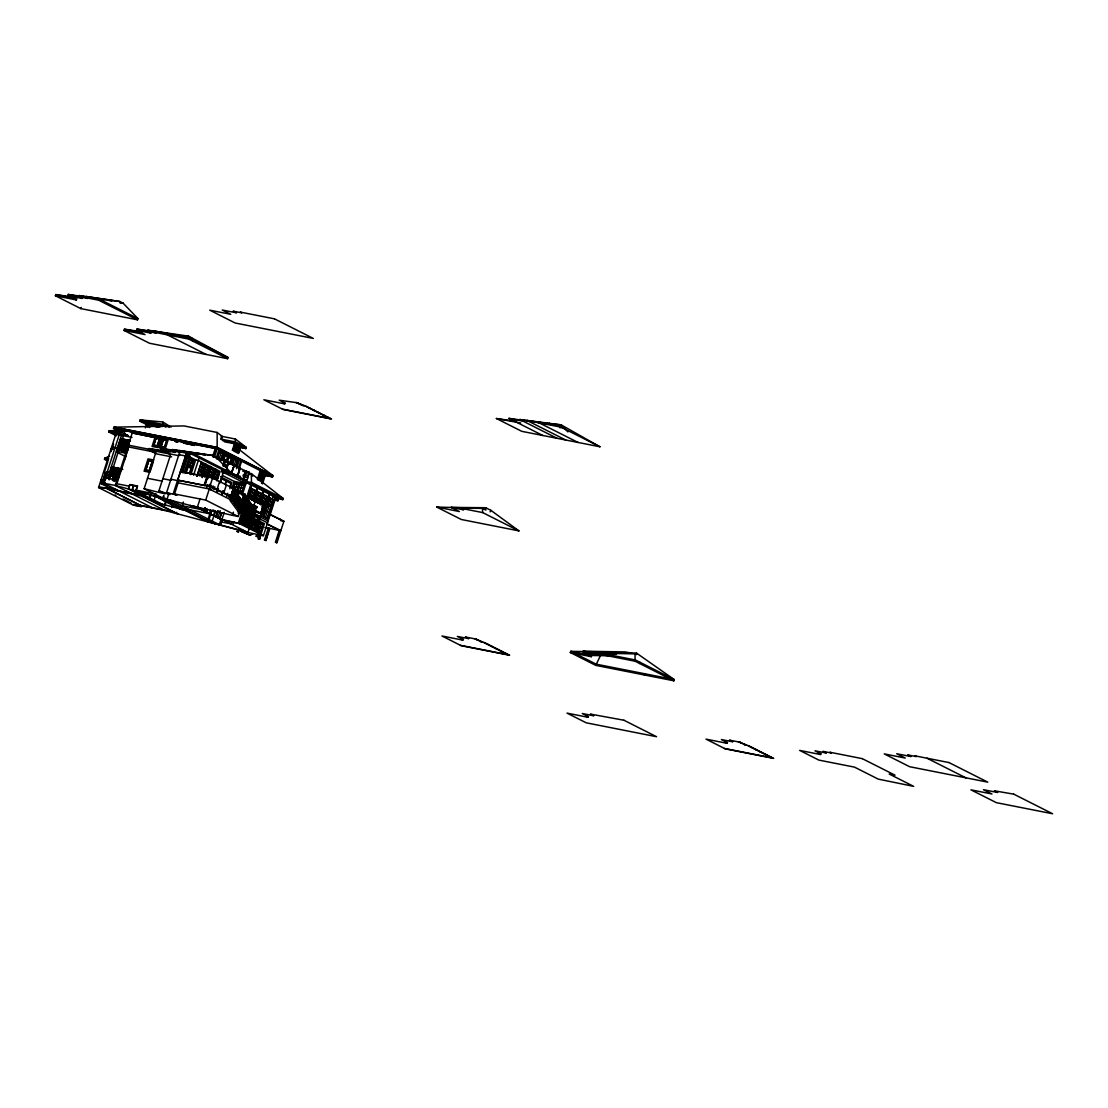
<?xml version="1.0" encoding="UTF-8"?>
<svg xmlns="http://www.w3.org/2000/svg" width="1108" height="1108" viewBox="0 0 1108 1108"><rect width="100%" height="100%" fill="white"/><g stroke="black" fill="none" stroke-linecap="round" stroke-linejoin="round"><path stroke-width="1.5" d="M221.572 439.211L221.572 436.303M81.77 296.39L68.294 294.437L67.893 295.642L82.186 298.454L78.82 296.764L79.208 295.559L119.886 301.528L123.113 303.163L137.932 318.605L137.544 319.81L80.815 308.606L55.4 295.781L55.788 294.576L72.657 297.055M55.4 295.781L76.41 299.936L76.812 298.731M80.815 308.606L81.216 307.401M78.82 296.764L87.504 298.481L85.953 297.692L86.355 296.487L119.886 301.528M137.544 319.81L98.695 300.213L99.083 299.008L137.932 318.605M151.214 331.888L150.827 333.093L147.475 331.403L147.863 330.198L188.54 336.167L227.999 357.469L227.611 358.687L149.469 343.245L124.054 330.419L124.442 329.214L139.608 331.444M124.054 330.419L145.065 334.574L136.547 330.281L136.935 329.076L155.508 331.791M120.91 432.092L113.542 428.381L113.944 427.148L184.039 425.929L217.154 432.466L222.583 436.691M107.504 460.776L104.484 459.252L104.872 458.019L109.567 456.316M135.827 503.932L141.381 506.73L133.417 505.151L98.584 487.575L115.8 434.211L132.032 437.411M104.387 472.382L107.878 461.565M111.063 451.662L113.57 443.906M115.62 489.224L109.775 488.074L101.257 483.781L101.756 482.243L103.723 482.686L106.894 472.534M102.31 482.409L105.26 473.31M153.167 508.17L103.612 483.171L120.564 430.624L124.65 431.995L118.819 450.056L117.005 449.142L126.423 450.998M105.232 479.75L107.711 472.16L104.706 473.061L107.642 471.676M105.357 479.764L107.559 472.23M109.443 479.085L107.642 478.171L122.836 431.081M154.995 331.126L156.547 331.915L156.159 333.12L154.608 332.331L154.995 331.126L189.163 337.871L227.999 357.469L224.675 356.818M108.93 475.11L118.293 477.119M112.213 467.548C107.739 465.526 138.445 472.728 111.742 467.451M121.243 439.184L120.73 438.56L130.218 440.929M109.193 475.415L111.576 466.897M120.73 438.56L118.03 446.926L127.794 448.782L118.03 446.926L118.75 446.953M108.999 477.049L112.019 467.451M118.625 446.94L121.354 439.211M109.055 477.603L110.592 472.908M108.958 478.919L111.686 469.834M119.068 447.369L121.077 441.123M108.944 479.542L112.794 467.604L109.027 479.584M106.326 488.268L141.159 505.844M98.584 487.575L106.673 488.185L138.043 495.276M109.415 479.653L118.154 452.106L116.354 451.191L126.478 453.407M119.276 449.28L122.905 439.516M113.57 467.756L110.925 475.526L113.75 467.853M122.711 439.419L120.066 447.189M119.886 449.585L122.309 441.746L123.251 442.147M114.207 467.881L111.7 475.678L114.526 468.005M120.01 449.613L123.667 439.668M123.473 439.571L120.841 447.341M112.559 475.886L115.107 468.061L112.462 475.831M121.714 447.549L124.248 439.724L121.104 450.208M124.899 439.848L122.6 447.715M121.728 450.513L125.024 439.876M109.775 488.074L110.26 486.537M121.838 450.541L124.359 442.743M113.487 477.465L112.462 480.567L112.974 477.229L119.082 474.598M116.645 468.365L114.11 476.191L116.839 468.462M113.127 480.304L114.401 477.119M113.224 480.36L114.304 477.077M114.872 476.343L117.42 468.518L114.775 476.288M126.561 440.181L122.946 451.136L126.34 440.098M114.041 479.626L115.218 476.745M113.722 481.024L115.121 476.689M118.071 468.642L116.021 476.357M127.337 440.319L123.556 451.441L127.212 440.305M114.332 480.872L118.196 468.67M114.429 480.914L115.938 476.301M124.179 451.759L126.714 443.934M115.163 480.789L118.958 468.822M124.304 451.773L128.099 440.472M115.301 480.761L119.055 468.864M124.788 452.064L127.545 444.308M116.118 479.944L119.609 468.947M124.913 452.092L128.75 440.61L125.813 450.762L127.946 444.543M116.257 479.916L119.733 468.975M116.866 479.764L120.384 469.099M132.254 432.937L166.906 440.001L132.254 432.937L115.301 485.47L164.857 510.469L247.943 532.505L263.413 535.649L275.781 497.312L272.582 496.689M126.52 451.122L129.428 440.707L127.24 448.643M117.6 479.626L119.193 474.764M117.739 479.612L119.29 474.82M129.04 445.139L127.531 449.82L129.165 445.167M120.786 471.011L122.337 466.219M124.318 460.512L125.827 455.873M116.894 483.753L128.75 446.995M167.737 333.647L167.35 334.851L206.185 354.449M146.935 424.738L139.788 421.137L140.176 419.904L162.751 421.968L171.061 427.079M118.321 490.595L98.847 486.744M145.37 427.84L146.782 423.464L162.364 426.538M126.118 491.066L132.309 493.752M146.81 426.58L147.752 423.658M147.987 427.217L148.652 425.167L151.893 425.804M128.583 488.988L129.913 484.875L133.431 485.567L132.032 489.902L158.098 503.06M149.608 427.536L150.273 425.486M155.729 453.477L148.43 449.793L148.818 448.588L165.688 451.053M135.965 490.955L137.558 486.052L129.761 484.515L128.334 488.933L177.903 513.904M154.982 437.411L152.059 446.441L157.904 447.59L160.812 438.56M133.68 504.334L133.417 505.151L141.478 505.871L106.631 488.296M155.909 438.228L153.652 445.236L157.239 445.942M145.91 469.792L148.818 460.762M156.006 438.491L153.887 445.056L157.142 445.693M227.611 358.687L188.776 339.09L189.163 337.871L187.432 335.89L188.54 336.167M166.02 427.176L163.153 425.735L162.751 421.968M157.184 445.804L159.372 439.031L155.965 438.366M212.722 523.17L163.098 498.143L163.915 495.636L162.447 497.977L144.123 488.725L156.242 451.191M150.411 470.789L153.403 461.565M193.415 341.43L193.803 340.225M162.28 438.851L159.372 447.881L165.203 449.031L168.125 440.001M144.123 496.315L145.19 493.032M163.319 439.918L161.2 446.496L164.441 447.133L166.671 440.472L163.264 439.807L161.076 446.579L164.483 447.244M169.843 452.729L169.455 453.934L160.937 449.64L161.325 448.435L174.801 450.402M149.968 497.464L151.034 494.182M148.167 499.32L149.442 499.653L150.827 495.345M144.123 488.725L165.12 493.919L158.929 490.802L170.784 454.072L178.956 455.679M160.937 449.64L175.216 452.466L171.851 450.776L172.252 449.571L212.916 455.54L216.143 457.161L230.963 472.617L230.575 473.822L223.899 472.507M171.851 450.776L180.535 452.479L178.997 451.704L179.385 450.499L212.916 455.54M158.929 490.802L169.884 494.542L166.532 492.838L179.676 452.175M154.4 502.076L185.895 510.428L181.019 509.472L163.984 500.871L164.94 497.949M164.289 505.483L165.688 501.176L155.328 495.955L153.804 501.758M164.87 505.774L166.269 501.467L172.613 504.666L171.685 507.533M167.031 499.223L169.012 493.088M186.393 453.034L173.263 493.697L174.815 494.473M178.416 480.512L177.654 480.124L186.961 453.144M182.377 471.052L187.155 456.274L189.343 456.704L195.659 459.889L190.895 474.667M182.418 472.797L188.512 453.92M184.039 473.13L190.133 454.238M173.485 507.145L174.496 504.015M185.728 472.063L190.507 457.285M230.575 473.822L191.726 454.225L192.127 453.02L203.567 454.045M186.102 473.241L188.166 466.856L191.005 468.282L189.454 473.074M190.244 465.512L191.975 460.18M176.698 512.298L176.297 513.503L142.489 496.453M192.058 466.426L193.775 461.094L190.161 459.266M189.856 474.155L194.163 460.803L190.036 458.726M182.031 506.328L183.416 502.062M193.568 475.207L199.135 457.964M184.925 510.234L207.39 521.508L246.904 531.979M196.795 476.371L201.434 461.994M197.127 476.274L198.817 470.803L202.307 472.562L201.337 475.567M199.232 475.789L200.534 471.786M201.06 470.152L202.778 464.806M202.764 471.122L204.551 465.582L201.074 463.823L199.288 469.376L202.764 471.122L199.385 469.293M201.587 475.498L205.312 463.947M202.099 477.59L206.337 464.46L205.368 464.266M202.459 477.423L203.72 473.282L207.21 475.041M204.564 476.925L205.437 474.266M205.963 472.617L207.681 467.285M212.791 456.177L215.035 449.239L216.005 449.433L213.761 456.371M210.215 466.413L204.094 485.346L204.869 485.733L207.653 477.105L206.877 476.717M200.16 498.545L197.266 507.478L220.603 519.264L238.358 523.101L263.413 535.649L257.568 534.499M207.265 476.911L204.703 484.819L210.049 485.872L230.838 496.356M238.912 449.322L272.9 475.651L217.154 447.521L113.944 427.148L217.196 447.397L216.766 448.754L113.542 428.381L120.924 432.009M207.515 478.49L211.24 466.939M214.62 456.524L216.711 450.014M221.877 519.597L198.304 507.99C199.218 506.245 195.354 507.326 198.304 507.99L221.905 519.514L220.603 519.264M207.653 478.767L208.623 475.748L212.113 477.506M206.891 487.409L207.75 484.736M210.866 475.097L212.584 469.764M216.115 458.407L219.052 449.294M200.562 509.084L200.797 508.337L204.163 510.026L203.927 510.733L204.938 507.852M216.905 458.726L219.384 451.039L223.262 452.992L220.783 460.679M217.126 458.754L219.481 451.441L222.971 453.2L220.603 460.512M208.996 486.924L209.855 484.251M212.016 478.476L215.118 468.892M202.252 509.915L202.487 509.181M210.049 485.872L212.597 477.964L180.992 471.62M251.931 518.572L252.776 518.793L239.536 512.312L242.984 502.298L238.248 516.494L205.728 500.096L210.104 486.523L177.64 480.124L203.124 485.152M219.342 458.172L221.198 452.424M209.938 488.67L210.991 485.387M213.055 478.988L216.157 469.404L215.174 469.224M210.132 488.766L211.102 485.747M204.191 510.857L205.174 507.824M212.224 488.545L213.082 485.886M215.769 477.562L217.487 472.23M205.977 511.73L206.961 508.683M222.694 460.332L224.813 453.768L232.555 457.673L230.436 464.238M222.86 460.499L224.896 454.169L232.264 457.881L230.215 464.21M206.628 512.048L207.39 509.694M213.899 489.39L214.758 486.731M216.933 480.941L220.021 471.357L198.346 460.429L194.689 459.709M223.442 461.011L225.215 455.526L227.611 456.731L225.907 461.981M223.124 464.889L224.869 460.457M221.766 470.111L221.614 471.468M223.068 466.08L225.007 460.055L216.559 458.393M222.528 470.498L222.14 471.731L245.879 483.711L246.281 482.479M225.783 460.443L223.996 465.983L226.835 467.424M216.822 490.124L219.606 481.509M209.44 513.419L210.562 509.929M207.888 519.957L209.883 513.793M217.029 491.717L218.082 488.42M219.799 483.213L223.913 470.457M227.057 460.776L228.58 456.025L227.486 457.092M210.091 513.738L211.06 510.733M217.348 491.869L218.414 488.586M220.534 482.022L221.586 478.739M227.736 460.983L228.899 457.382L231.281 458.587L229.508 464.058M208.844 520.206L211.863 510.58L214.661 511.993L213.553 515.428M226.434 467.424L226.974 465.776M227.833 463.116L228.414 462.355L226.641 467.853M226.683 466.994L228.262 462.327L245.81 471.177L243.289 478.975L237.583 476.094M232.32 450.347L234.453 443.726L242.971 448.02M226.461 469.487L228.871 462.008L225.007 460.055M235.048 443.131L235.367 439.017L221.378 436.261L221.448 439.197L222.957 440.749L235.048 443.131L245.893 448.601L246.281 447.41L235.367 439.017M234.938 445.748L234.037 448.518L236.073 449.543L236.96 446.773L234.938 445.748L236.863 446.843M235.118 448.934L235.949 446.372M212.196 521.051L214.259 514.652M214.19 515.746L215.631 511.287L212.902 509.915M221.863 494.154L222.93 490.872M225.049 484.307L226.101 481.011M222.196 494.32L223.248 491.038M225.367 484.459L226.434 481.177M232.112 464.612L234.093 458.449L237.971 460.402L235.99 466.565M232.334 464.848L234.19 458.864L237.68 460.623L235.796 466.468L232.306 464.709M237.334 450.056L238.151 447.494M215.991 516.619L217.902 510.691M216.24 516.757L218.013 511.037M223.844 492.825L226.392 484.93M231.06 473.836L234.3 465.318L231.018 473.822M239.743 468.199L237.417 476.911L240.159 468.269L237.347 475.983L231.683 473.116L235.907 459.848M217.93 517.574L220.187 510.594M240.644 446.856L238.511 453.463L233.566 450.97M235.727 466.44L237.583 460.693L234.231 459.003M219.675 518.433L221.503 512.782M226.711 496.592L227.763 493.309M229.882 486.744L230.949 483.462L221.268 478.573M219.869 518.53L221.78 512.63M229.868 488.78L231.891 482.506L220.395 476.703M236.503 468.684L238.954 461.094M219.315 524.666L221.143 519.015M224.232 512.298L220.312 524.527L216.863 523.89M228.982 497.589L229.979 494.487M231.974 488.309L234.19 481.412L222.542 475.54M238.358 468.504L240.99 460.36M222.389 518.863L220.45 524.887L212.736 523.101M234.938 482.312L232.555 489.708L242.292 491.62L244.286 485.47L234.536 483.545M238.843 469.82L241.766 460.748M230.658 497.464L234.688 483.905L239.065 484.764L237.278 490.304L232.902 489.445M230.575 497.076L234.73 484.016M230.783 497.395L233.608 488.503L231.129 497.935L242.694 503.78M247.887 512.602L248.4 511.01L246.433 510.622L246.946 509.029L244.965 508.641L245.491 507.049L243.511 506.661L244.023 505.082L230.575 498.891L230.062 500.484L238.802 512.353L240.768 512.741L243.954 502.589L240.45 512.658L241.406 513.156M242.375 503.711L230.81 497.88L231.378 497.16M231.198 496.536L232.763 491.717M231.655 496.356L233.76 489.916M231.877 496.772L234.107 490.387L232.001 496.827M232.237 497.27L234.467 490.886L232.361 497.34M235.325 491.966C228.844 512.021 238.899 477.326 232.888 497.88M232.722 497.838L234.827 491.398M235.284 489.805L237.001 484.473M234.896 502.326L232.029 500.871L232.542 499.279M233.096 498.351L235.187 491.897M233.456 498.849L235.561 492.409L233.622 498.891M233.816 499.362L236.018 492.354M236.046 492.977L233.691 499.293M234.051 499.805L236.115 493.392M238.954 484.861L237.237 490.193L233.012 489.362M234.176 499.86L236.281 493.42M239.231 505.747L233.483 502.852L233.996 501.259L232.029 500.871M237.154 491.481L234.702 500.401M237.431 490.664L239.411 484.501M234.536 500.373L236.613 493.96M234.771 500.816C241.53 480.276 230.132 517.63 238.372 492.658L263.566 505.303L260.948 513.184L263.427 505.248M244.079 471.717L244.48 470.484L249.522 472.424L247.112 479.916M234.91 500.871L237.638 492.672L244.882 494.085L242.874 500.373M243.538 474.446L243.012 476.08L243.995 476.274M235.27 501.384L237.375 494.93M235.63 501.882L238.594 492.7M239.245 507.007L234.938 504.832L235.464 503.24L233.483 502.852M235.796 501.924L238.802 492.741L235.866 502.326M235.99 502.395L238.982 492.825M239.993 490.733L241.71 485.401M245.159 479.542L247.153 479.93L243.178 480.927L242.791 482.146L251.544 483.877L282.775 499.625L283.177 498.406L251.281 473.573L247.97 474.418M246.419 470.858L243.511 479.889L241.89 479.57M236.226 502.838L238.289 496.426M195.797 506.661L189.953 505.511L232.403 515.345L233.428 512.173M236.35 502.894L238.455 496.453M246.281 472.23L243.774 480.027L228.816 472.479M238.816 496.952L236.71 503.406L238.663 496.924M246.668 473.019L247.056 471.786M237.237 503.946L239.176 497.464L237.112 503.877M239.273 508.253L236.406 506.813L236.918 505.22L234.938 504.832M239.674 498.032L237.306 504.348L239.023 497.423M239.55 497.963L237.306 504.348M237.804 504.916L239.91 498.475L237.971 504.957M240.27 498.974L238.165 505.428L240.394 499.043M240.464 499.445L238.691 505.968M238.525 505.927L240.63 499.486M242.14 495.29L245.657 484.431L233.968 482.119M238.76 506.37L240.838 499.957M234.023 521.674L233.179 524.306L221.378 521.993M238.899 506.439L240.99 499.985M239.12 506.868L241.198 500.456L245.976 502.076L243.58 500.968M239.259 506.938L241.572 499.694L246.239 501.245L243.635 500.733M241.849 501.065L239.494 507.381L241.198 500.456M251.281 518.447L238.234 512.062L241.89 500.705M242.25 499.583L244.106 493.836L244.882 494.085M242.195 500.317L244.591 493.933L242.403 500.331M239.979 507.949L242.043 501.536M242.984 502.298C238.954 508.6 235.408 524.984 242.209 501.564M242.749 500.304L244.3 495.498L243.04 500.401M244.189 495.151L244.439 494.39M243.22 500.844L244.799 495.996M243.386 500.885L244.646 495.969M243.372 501.564L245.159 496.509L240.173 512.45M243.94 501.855L245.367 496.98M240.699 512.699L241.212 511.107L252.527 516.896M244.106 501.882L245.533 497.007M244.688 500.691L245.727 497.492M240.962 512.921L243.718 502.533M244.826 500.761L245.893 497.52M241.212 512.962L243.954 502.589M245.062 501.204L246.378 498.088L238.358 523.101L239.342 523.599L242.735 513.198L240.284 520.137L251.197 522.284M244.148 504.472L246.253 498.018M246.682 497.298L250.74 484.722M244.508 504.971L247.015 496.966M246.738 498.6L244.383 504.916L251.35 508.337M244.882 505.483L246.973 499.029L245.034 505.511M247.458 497.686L251.516 485.11M242.707 513.184L239.342 523.599L222.874 520.095L219.619 518.364M247.583 497.741L251.641 485.166M240.478 520.234L240.644 519.001L251.751 521.259M251.322 517.561L241.932 515.719L242.292 514.583L246.973 515.511M247.472 499.611L245.394 506.024L247.306 499.57M245.602 506.494L247.541 500.013M239.466 528.89L238.511 531.882L237.735 531.494L238.691 528.502M245.768 506.522L247.707 500.04M248.289 498.337L249.286 495.262L253.22 497.243L252.222 500.317M245.838 506.938L247.901 500.525M248.483 498.669L249.383 495.664L252.915 497.45L251.973 500.373L252.818 497.52M245.962 506.993L248.067 500.553M244.3 513.503L241.115 523.35L261.253 533.516L264.424 523.655L252.929 517.851M246.198 507.436C252.943 487.229 242.167 521.84 248.926 501.633M246.322 507.506L248.427 501.051M246.682 508.004L248.788 501.564M244.674 515.123L242.292 522.519L246.17 524.472L248.552 517.076L245.962 515.774M247.056 508.517L249.148 502.062M247.209 508.544L249.286 502.132M250.186 499.528L251.114 496.661M251.558 495.207L253.275 489.875M247.416 509.015L249.522 502.575L247.569 509.057M247.776 509.528L249.716 503.046M257.361 479.376L259.84 471.676M247.943 509.555L249.882 503.074M250.076 503.544L248.303 510.068L250.242 503.586M253.136 533.682L250.228 535.247L241.239 531.438L241.669 530.123L243.289 530.455L242.86 531.757M244.356 523.073L246.475 516.508M248.663 510.566C254.535 490.165 244.882 524.693 250.934 504.625M258.039 480.083L260.685 471.869L263.773 473.435L261.128 481.634M248.497 510.539L250.436 504.057M248.857 511.037L251.101 504.652M249.231 511.55L251.322 505.096L249.383 511.577M252.998 500.484L257.056 487.894M246.973 520.248L246.807 521.48M247.707 517.99L247.541 519.223M248.067 516.868L248.427 515.732M249.591 512.048L251.696 505.608M259.715 480.443L262.097 473.061M248.15 517.353L246.031 523.932L245.685 523.156M249.757 512.09L251.821 505.664M253.524 500.747L257.582 488.157M251.89 506.079L249.951 512.561L252.015 506.148M250.186 512.99L252.25 506.578M253.095 506.467L252.624 505.276L257.291 506.827L257.014 507.644L254.951 506.605M250.311 513.059L252.416 506.619M254.231 501.328L255.228 498.254L259.147 500.234L258.15 503.309M254.424 501.661L255.311 498.655L258.856 500.442L257.832 503.392M261.003 481.094L263.385 473.712L260.809 472.41M249.979 515.996L250.339 514.347M250.671 513.572L252.776 507.118M249.577 517.602L247.195 524.984L251.073 526.937L253.455 519.555M251.35 511.993C259.563 488.753 244.176 536.134 253.123 507.672M249.674 518.004L247.486 524.776L250.976 526.535L253.164 519.763M253.746 505.871L255.283 501.121M261.502 483.268L264.493 474.016M251.114 516.217L253.843 507.769L251.308 516.314M262.236 481.952L264.743 474.169M250.907 517.948L251.184 517.104M257.485 498.198L259.217 492.866M251.225 518.018L255.228 505.788M256.128 502.52L257.056 499.653M254.009 514.832L255.034 515.345L251.599 526.023L249.258 525.247L255.006 508.156L252.125 518.669M262.499 483.905L265.878 473.435M249.258 525.552L250.325 522.27L248.649 521.425M255.006 508.156L251.738 518.281L249.286 517.63L249.549 516.785L251.502 517.159M252.015 518.489L254.771 508.115M249.355 528.114L247.943 532.505L223.941 520.386M252.846 517.865L250.297 525.774L251.571 526.009L250.574 525.178M259.203 499.182L260.989 493.642L257.499 491.883L255.713 497.423L259.203 499.182L260.892 493.711M258.94 503.475L262.998 490.886M259.715 503.863L263.773 491.273M260.422 504.459L261.419 501.384L265.338 503.364L261.377 515.677L268.15 519.098M260.615 504.791L261.516 501.786L265.047 503.572L257.402 527.173L256.1 526.909M254.161 528.031L256.28 521.466M255.075 526.397L257.388 527.159L255.075 526.397L258.427 515.982L259.812 515.968M261.862 507.09L263.247 502.783M263.676 501.328L265.408 495.996M255.851 528.876L259.729 516.231L253.787 513.239M264.106 475.221L272.513 476.883L272.942 475.526L217.196 447.397M256.751 526.3L255.879 529.015L252.389 527.256L254.577 520.483L258.067 522.242M258.358 522.02L255.976 529.416L252.098 527.463L254.48 520.067L257.07 521.369M261.239 515.137L264.951 503.641M262.084 516.037L269.202 494.002M258.801 533.696L257.832 536.688L256.087 536.106L257.125 535.69M262.61 516.3L269.715 494.265M258.026 533.308L256.862 536.494L257.832 536.688L256.087 536.106M263.385 516.688L267.347 504.375L271.28 506.356L267.305 518.669M259.064 530.497L261.183 523.932M267.443 504.777L263.676 516.48L267.208 518.267L270.989 506.564L267.443 504.777L263.773 516.411L267.18 518.129M267.942 503.475L269.659 498.143M261.003 534.762L259.563 539.25L258.593 539.056L259.397 534.444M258.593 539.056L259.978 534.735M265.477 517.27L269.189 505.774M269.618 504.32L271.335 498.988M259.563 539.25L260.422 534.471M282.582 520.788L269.549 514.223L274.756 498.074L275.49 498.212M267.624 520.732L275.13 496.993M269.812 528.544L265.948 540.51L264.493 540.039L268.358 528.087L280.823 530.718L266.488 523.71L280.102 530.58L276.238 542.56L275.463 542.158L279.327 530.178L280.047 530.33L276.183 542.311L276.958 542.698L283.897 521.231L269.549 514.223M265.075 540.344L269.23 528.253L265.948 540.51M274.521 500.137L277.873 500.788L278.274 499.57L275.698 498.281M560.122 427.965L561.133 424.849L526.937 420.431L565.786 440.028M616.339 654.274L602.821 654.025L594.137 652.307L597.503 653.997L597.115 655.216L593.75 653.512L594.137 652.307L636.491 653.069L674.273 679.592L673.886 680.797L595.744 665.368L570.329 652.529L570.717 651.324L602.323 651.906M611.699 655.839L591.727 655.479L591.34 656.684L582.822 652.39L583.224 651.185L625.411 651.947L631.754 653.194M595.744 665.368L600.771 654.966M588.5 654.842L570.717 651.324L596.146 664.163L674.273 679.592L635.438 659.994L601.27 653.249L602.821 654.025L602.433 655.23L600.882 654.454L601.27 653.249L635.05 653.859L636.588 654.634L636.491 653.069M673.886 680.797L635.05 661.199L635.05 653.859M639.69 663.54L640.078 662.335M644.191 674.924L644.579 673.719M260.809 513.101L263.538 505.29M120.44 440.846L119.844 440.485L120.8 440.915M490.124 511.868L490.886 510.331L485.719 507.727L451.136 507.395L459.404 511.55L436.677 507.062L461.33 519.5L518.946 530.884L490.886 510.331M191.739 337.843L188.568 337.206M104.706 473.061L107.892 471.814M104.775 473.448L107.919 472.216M112.974 477.229L118.833 474.459M113.03 477.617L119.068 475.013M261.017 528.364L261.391 527.173M257.388 529.652L258.275 529.361M119.498 430.541L109.18 430.721L108.792 431.954L116.382 435.79M436.677 507.062L470.651 508.018M451.136 507.395L463.643 509.86L460.277 508.17L482.479 508.378L485.83 510.082L485.719 507.727M520.732 423.021L496.384 418.519L521.799 431.344L599.94 446.773L561.133 424.849L539.194 422.854L578.03 442.452M557.102 438.311L519.804 419.503L561.313 425.458M531.757 421.636L519.804 419.503M535.025 422.051L539.928 422.688M543.197 423.104L548.1 423.741M553.003 424.378L561.174 425.43M542.823 435.499L508.877 418.367L523.932 420.417M527.283 420.874L532.297 421.552M537.325 422.231L540.662 422.688M496.384 418.519L516.009 421.331M85.15 296.889L88.515 297.373M91.895 297.872L96.95 298.606M100.316 299.091L105.371 299.825M119.733 302.664L123.113 303.163L119.913 302.526M178.18 450.887L189.98 452.604M193.346 453.103L198.415 453.837M212.764 456.676L216.143 457.161L212.958 456.538M92.74 297.983L97.573 298.689M100.8 299.174L104.027 299.645M107.241 300.116L112.088 300.822L108.75 300.323M158.25 332.165L163.956 333.037M166.782 333.411L171.906 334.173M174.081 334.519L178.734 335.17M182.155 335.669L188.969 336.666M185.77 451.995L190.604 452.701M193.831 453.172L197.058 453.643M205.118 454.834L201.891 454.363L204.966 454.959M272.817 496.716L275.781 497.298L272.388 496.619M79.208 295.559L87.892 297.276L86.355 296.487M85.953 297.692L98.695 300.213M68.294 294.437L80.981 296.944M55.788 294.576L75.192 298.412M147.863 330.198L156.547 331.915M154.608 332.331L188.776 339.09M136.935 329.076L149.635 331.583M147.475 331.403L156.159 333.12M136.547 330.281L150.827 333.093M124.442 329.214L142.226 332.732M526.937 420.431L561.105 427.176L599.94 446.773M508.877 418.367L523.156 421.192M296.141 402.509L304.091 406.013M297.761 402.827L279.202 400.182L285.407 403.312L282.568 402.758L284.881 403.921L263.87 399.766L283.094 409.475L331.541 419.046L306.764 406.539L296.792 402.633M297.955 403.215L302.803 405.445L302.082 405.293M308.883 407.91L309.866 408.104M312.761 409.863L313.73 410.057M313.786 410.389L314.769 410.583M317.664 412.342L318.633 412.536M318.688 412.855L319.672 413.049M322.567 414.808L323.536 415.001M323.591 415.334L324.575 415.528M327.469 417.287L328.439 417.481M282.318 409.087L330.766 418.644M140.176 419.904L163.555 424.502L169.275 427.397M139.788 421.137L163.153 425.735M148.458 424.683L160.148 426.982M148.611 425.043L152.018 425.707M155.909 426.483L152.502 425.804L155.799 426.566M156.394 426.58L158.666 427.023M220.824 439.073L235.436 441.94L246.281 447.41M156.45 426.691L158.07 427.009M224.439 441.76L237.375 444.308M239.91 447.424L245.893 448.601M113.57 428.297L216.808 448.629L272.513 476.883M120.564 432.896L109.207 430.652L120.537 432.965M123.417 434.765L128.279 435.721L123.874 433.491L128.265 435.804L123.39 434.835M121.021 438.699L130.425 440.555M120.592 438.962L130.301 440.97M172.252 449.571L192.127 453.02L231.683 473.116M217.334 458.781L223.83 460.069M119.955 440.125L119.747 440.776M178.997 451.704L191.726 454.225M161.325 448.435L174.011 450.942M187.944 453.809L189.163 454.045M121.423 441.219L129.29 445.194M121.575 441.413L122.545 441.787M460.277 508.17L482.673 512.589L518.946 530.884M123.403 442.341L121.007 450.167M228.151 463.172L225.381 461.676M187.723 456.385L189.343 456.704M148.818 448.588L168.222 452.41M185.493 455.942L178.873 454.64L179.648 455.028M128.306 445.153L150.051 449.446M148.43 449.793L169.455 453.934M127.78 446.801L153.846 451.939M245.644 471.149L249.12 473.656M264.147 475.11L272.554 476.759M155.452 453.657L171.615 456.856M242.707 471.08L249.522 472.424M244.411 471.773L245.38 471.966M111.7 446.898L116.575 447.854M119.816 448.505L127.932 450.097M118.778 448.989L121.935 439.267L119.304 447.036M111.174 448.546L114.429 449.183M119.29 450.139L125.786 451.413M222.154 472.77L225.492 473.435M240.408 476.371L231.655 473.448M153.887 460.014L148.056 458.864L144.082 471.177L149.926 472.327M243.178 480.927L251.945 482.645L283.177 498.406M234.19 481.412L245.879 483.711M180.424 471.509L205.894 476.523M104.872 458.019L108.778 458.781M104.484 459.252L108.376 460.014L107.601 459.612M233.871 486.689L238.095 487.52M238.746 487.645L242.957 488.476M233.968 488.683L233.165 488.42L233.885 488.947M274.909 498.088L282.775 499.639L251.544 483.877L247.638 483.157L276.391 497.631L280.282 498.392M237.888 490.318L242.098 491.149M233.913 490.844L242.029 492.451M111.866 467.05L121.284 468.892M111.451 467.313L121.077 469.266M178.208 480.235L178.942 480.373L174.552 493.946L177.003 495.193L173.263 493.697L205.728 500.096M170.923 479.265L177.543 480.567M162.834 478.698L171.006 480.318M178.139 482.853L209.315 488.988L230.339 499.611M111.479 469.764L112.517 470.221L110.828 469.473M147.489 478.282L162.045 481.163M230.339 497.312L231.309 497.381M252.361 506.093L255.214 506.73M256.765 507.519L254.494 507.062L254.688 506.314L257.291 506.827L252.943 506.287L249.826 515.954L251.765 516.342M107.642 478.171L117.06 480.027M252.998 507.506L254.037 507.866M101.105 479.736L104.36 480.373M166.532 492.838L176.103 494.736M236.406 506.813L238.372 507.201L237.86 508.794L239.827 509.181M115.911 483.559L129.22 486.177M100.579 481.384L105.454 482.34M256.156 512.242L260.989 513.198L254.937 510.151M103.612 483.171L115.301 485.47L198.415 507.658M136.215 490.179L156.491 494.168M241.475 511.328L239.633 510.926M101.257 483.781L107.102 484.93M279.174 519.07L279.909 519.223M279.784 519.375L280.518 519.527M253.732 515.095L255.034 515.345M258.427 515.982L259.729 516.231M252.776 515.178L259.466 516.494M280.546 520.566L283.897 521.231M239.785 512.838L241.724 513.226M250.076 515.178L251.267 515.732M246.849 515.428L242.292 514.583M107.67 488.808L135.37 494.265M251.128 517.464L241.89 515.705M143.763 496.786L131.035 493.42M163.984 500.871L172.197 502.713M250.242 518.129L252.264 518.544M232.403 515.345L238.248 516.494M180.784 505.511L205.783 510.442M185.022 508.891L210.852 513.974M276.114 528.571L277.457 529.015M264.798 527.56L268.358 528.087M249.258 525.247L250.56 525.497L256.433 507.45L254.895 506.675M137.198 504.708L169.676 511.107M171.131 511.397L174.053 511.965M135.148 504.611L164.857 510.469M212.999 523.087L216.531 523.779M241.239 531.438L250.228 535.247M237.735 531.494L236.752 531.3L238.511 531.882M258.012 538.765L258.981 538.959M264.493 540.039L265.366 540.219M275.463 542.158L276.183 542.311M276.238 542.56L276.986 542.643M600.882 654.454L635.05 661.199M595.91 653.692L583.224 651.185L591.727 655.479M593.75 653.512L602.433 655.23M582.822 652.39L597.115 655.216M570.329 652.529L591.34 656.684M476.052 639.441L476.772 639.579M480.179 641.518L480.9 641.671M486.98 644.136L487.963 644.33M490.858 646.089L491.827 646.283M491.883 646.615L492.866 646.795M495.761 648.568L496.73 648.762M496.786 649.08L497.769 649.274M500.664 651.033L501.633 651.227M501.689 651.559L502.672 651.753M505.567 653.512L506.536 653.706M460.416 645.313L508.863 654.87M746.238 745.379L739.909 742.18L729.438 740.116L732.803 741.806L721.363 739.548L727.554 742.679L724.715 742.111L727.028 743.288L706.018 739.133L725.241 748.842L773.689 758.398L748.911 745.906L738.939 742M738.302 741.861L739.909 742.18M740.102 742.582L740.823 742.72M744.23 744.659L744.95 744.798M751.03 747.277L752.013 747.471M754.908 749.23L755.878 749.423M755.933 749.742L756.916 749.936M759.811 751.709L760.78 751.889M760.836 752.221L761.819 752.415M764.714 754.174L765.683 754.368M765.753 754.7L766.722 754.894M769.617 756.653L770.586 756.847M724.466 748.454L772.913 758.01M137.004 491.467L171.837 500.705L220.353 525.192M200.977 463.421L204.841 465.374M205.88 465.9L209.744 467.853M210.783 468.365L214.661 470.318M215.686 470.845L219.564 472.797M200.243 466.634L203.595 468.324M205.146 469.099L208.498 470.803M210.049 471.579L213.401 473.268M214.952 474.058L218.304 475.748M204.287 471.773L207.639 473.462M209.19 474.252L212.542 475.941M214.093 476.717L217.445 478.421M198.983 469.584L202.861 471.537M203.9 472.05L207.764 474.002M208.803 474.529L212.667 476.482M213.706 477.008L217.57 478.961M254.037 516.037L267.54 522.851M125.91 452.563L126.631 452.923M305.794 406.345L329.796 418.464M67.893 295.642L76.41 299.936M927.036 758.232L965.885 777.83M239.093 447.964L237.181 446.995L236.364 449.571L238.289 450.665L239.189 447.895L237.154 446.87L236.267 449.64L238.262 450.527M234.55 447.161L236.447 448.117M236.78 448.283L238.677 449.239M234.134 448.449L236.032 449.405M232.597 449.474L238.802 452.604M263.482 473.642L260.782 472.271L258.33 479.861L261.031 481.232M219.509 451.579L222.874 453.269M259.618 476.108L262.194 477.409M223.054 459.668L226.932 461.62M217.667 457.313L221.018 459.017M146.782 423.464L150.245 425.209M224.522 464.349L227.362 465.776M245.422 474.889L248.261 476.329M244.896 476.537L247.735 477.964M231.323 474.349L241.558 479.515M274.853 499.265L277.873 500.802M188.374 456.51L189.136 456.898M250.74 491.689L254.092 493.392M256.668 494.694L260.034 496.384M262.873 497.811L266.225 499.5M268.801 500.802L272.152 502.506M189.302 461.939L192.917 463.753M747.942 745.712L771.944 757.817M120.564 430.624L122.379 431.538M188.055 464.889L192.183 466.967M198.72 470.401L202.598 472.354M203.623 472.867L207.501 474.82M208.526 475.346L212.404 477.299M213.442 477.825L217.306 479.778M213.525 478.227L217.016 479.986M187.848 465.499L191.975 467.59M198.844 470.942L202.21 472.631M203.761 473.407L207.113 475.11M208.664 475.886L212.016 477.576M212.597 477.964L233.386 488.462M244.729 494.542L253.289 506.813M233.899 489.971L233.248 489.501L242.153 501.91M115.8 434.211L116.825 434.738M127.891 440.402L125.467 448.255M265.629 510.663L269.036 512.381M231.572 496.121L240.076 508.337M121.755 440.915L128.93 444.53M122.822 441.566L128.57 444.46M122.282 441.773L128.736 445.028M210.104 486.523L242.624 502.935M243.164 504.999L261.557 514.278M230.575 498.891L233.442 500.345M233.996 501.259L239.743 504.154M242.61 505.608L245.491 507.049M235.464 503.24L246.946 509.029M244.882 508.738L249.342 510.996M236.918 505.22L239.785 506.661M242.652 508.115L248.4 511.01M255.657 514.708L268.136 520.995M242.68 509.375L249.854 512.99L249.342 514.583L242.167 510.954M241.641 510.096L251.322 514.971M123.68 451.468L117.587 448.297L123.376 451.455M243.898 513.073L250.796 516.563M251.918 520.026C235.935 518.392 238.788 514.569 253.123 519.098L251.045 525.206M117.309 452.383L125.924 456.718M243.746 518.946L247.098 520.635M253.552 523.904L256.904 525.594M258.455 526.369L261.807 528.059M250.823 523.419C237.998 519.347 234.037 522.616 250.657 524.638M483.891 642.571L507.893 654.689M482.188 642.238L475.858 639.039L465.388 636.975L468.753 638.665L457.313 636.408L463.504 639.538L460.665 638.97L462.978 640.147L441.967 635.992L461.191 645.701L509.638 655.271L484.861 642.765L474.889 638.859M216.42 516.217L219.772 517.907M120.287 469.044L117.863 476.897M119.567 472.257L120.273 472.617M168.859 501.827L208.346 521.757M158.347 497.88L162.668 500.054M105.357 473.365L102.435 482.437M162.045 504.098L135.73 490.886L137.212 486.315L133.68 485.609L132.281 489.971L158.347 503.129M101.493 488.074L102.199 488.434M115.107 494.944L115.814 495.304M123.168 499.016L128.902 501.91M130.342 502.63L131.049 502.99M209.315 488.988L211.753 490.248M276.391 497.631L251.544 483.877L251.281 473.573L252.707 476.149M567.892 431.885L561.133 424.849L562.061 427.882M253.51 507.866L244.092 495.096L253.22 507.713M233.497 488.753L242.444 501.231M244.466 504.223L251.391 513.877M233.636 489.708L241.724 500.968M244.106 504.071L251.308 514.112M244.009 504.279L250.962 513.987M240.547 508.281L231.267 495.678L240.464 508.53M549.554 423.131L550.219 424.475M228.58 456.025L228.788 457.729M482.479 508.378L482.673 512.589M217.154 432.466L217.154 447.521M105.925 472.991L103.086 482.562L105.925 472.991M123.043 442.078L120.495 449.903L123.14 442.12M115.758 468.185L113.335 476.038L115.883 468.213M125.786 440.028L122.337 450.831L125.883 440.07M148.624 460.291L145.453 470.138L149.345 470.914L152.516 461.053L148.624 460.291M155.812 438.006L153.43 445.402L157.322 446.164L159.718 438.782L155.812 438.006M148.777 460.651L145.785 469.889L149.206 470.554L152.184 461.316L148.777 460.651M163.125 439.447L160.743 446.843L164.635 447.604L167.017 440.222L163.125 439.447M190.133 459.127L188.346 464.668L192.086 466.565L193.872 461.025L190.133 459.127M205.977 466.302L204.191 471.842L207.667 473.601L209.454 468.061L205.977 466.302M210.88 468.781L209.093 474.321L212.57 476.08L214.356 470.54L210.88 468.781M215.783 471.246L213.996 476.786L217.473 478.545L219.259 473.005L215.783 471.246M234.841 445.333L233.746 448.726L238.386 451.067L239.48 447.687L234.841 445.333M239.55 484.861L237.763 490.401L242.153 491.273L243.94 485.733L239.55 484.861M251.474 488.489L249.48 494.639L253.358 496.592L255.339 490.442L251.474 488.489M251.571 488.891L249.771 494.431L253.261 496.19L255.048 490.65L251.571 488.891M244.771 515.525L242.583 522.297L246.073 524.056L248.247 517.284L244.771 515.525M257.402 491.481L255.422 497.631L259.286 499.583L261.28 493.434L257.402 491.481M263.607 494.597L261.613 500.761L265.491 502.713L267.471 496.564L263.607 494.597M263.69 495.013L261.904 500.553L265.394 502.312L267.18 496.772L263.69 495.013M259.383 522.547L257.001 529.943L260.879 531.895L263.261 524.5L259.383 522.547M259.48 522.948L257.291 529.721L260.782 531.48L262.97 524.707L259.48 522.948M269.535 497.603L267.554 503.752L271.418 505.705L273.413 499.556L269.535 497.603M269.632 498.004L267.845 503.544L271.322 505.303L273.122 499.763L269.632 498.004M274.452 318.827L240.284 312.082L241.835 312.858L233.151 311.14L236.516 312.844L222.223 310.018L230.741 314.312L209.731 310.171L235.145 322.996L313.287 338.425L274.452 318.827M177.142 441.773L174.524 441.261L177.917 442.161L177.155 441.787M193.775 445.056L183.263 442.978L194.551 445.444L193.775 445.056M120.163 434.128L108.806 431.885L120.149 434.197M231.184 497.298L230.381 497.035L231.184 497.298M948.947 762.553L914.793 755.808L916.344 756.598L907.66 754.88L911.011 756.57L896.732 753.745L905.25 758.052L884.226 753.897L909.654 766.722L987.796 782.151L948.947 762.553M862.246 758.634L829.795 752.221L831.346 753.011L823.064 751.376L826.416 753.066L814.976 750.808L821.166 753.939L818.327 753.371L820.654 754.548L799.644 750.393L818.867 760.102L854.49 767.124L878.229 779.104L913.698 786.389L889.184 774.021L895.029 775.171L862.246 758.634M1013.765 794.159L994.375 790.807L997.726 792.511L983.447 789.685L991.965 793.979L970.94 789.838L996.369 802.663L1052.6 813.757L1013.765 794.159M623.915 720.228L590.412 714.092L593.763 715.782L582.323 713.524L588.514 716.654L585.675 716.087L588.002 717.264L566.977 713.109L586.215 722.804L656.559 736.709L623.915 720.228"/></g></svg>
